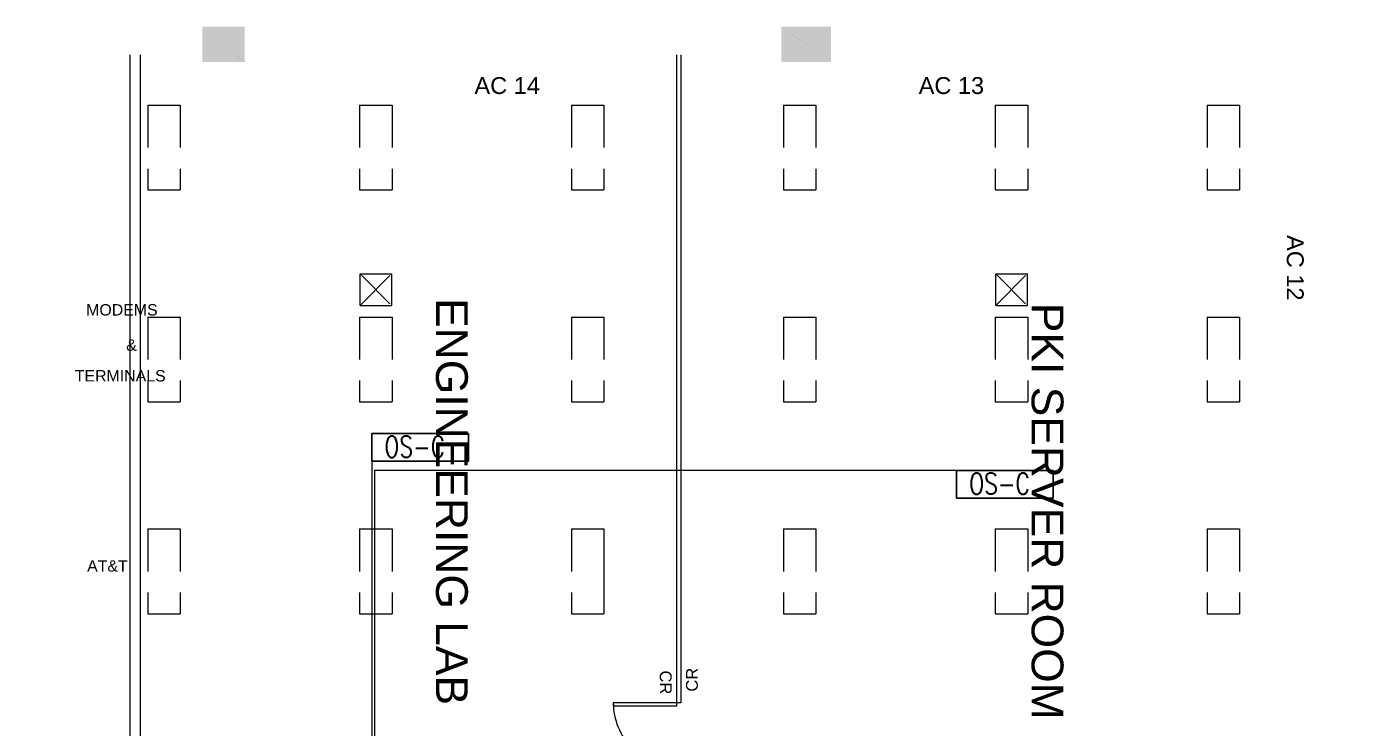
# Model space of a CAD drawing. Extents: x -6172 to 8039, y -4082 to 1639.
# Drawn here: x 1226 to 1978, y 648 to 1046 of the extents above; entities that cross this region are included whole.
import ezdxf
from ezdxf.enums import TextEntityAlignment as Align

# ---------------------------------------------------------------- set-up
doc = ezdxf.new("R2010")
doc.units = 0
doc.header["$LTSCALE"] = 96
doc.header["$MEASUREMENT"] = 0
doc.linetypes.add('SHORT_DASHES', pattern=[0.375, 0.25, -0.125])
doc.layers.get('0').update_dxf_attribs({"linetype": 'CONTINUOUS', "lineweight": 0})
for name, color, linetype, lineweight in [('21', 7, 'CONTINUOUS', 0), ('A-ANNO-RMNA', 4, 'CONTINUOUS', 0), ('A-DOOR', 2, 'CONTINUOUS', 0), ('A-GRID-COLS', 2, 'CONTINUOUS', 0), ('A-PATT-WALL', 1, 'CONTINUOUS', 0), ('A-WALL-FULL', 6, 'CONTINUOUS', 0), ('FLT-Peripheral Wiring', 214, 'CONTINUOUS', 0), ('NTS_NOT_TO_STANDARDS', 7, 'CONTINUOUS', 0)]:
    doc.layers.add(name, color=color, linetype=linetype, lineweight=lineweight)
doc.layers.add('FLT-Occupancy-Sensor', color=160, linetype='CONTINUOUS')
doc.styles.add('ARIAL', font='ARIAL', dxfattribs={"height": 0.2})
doc.styles.add('SIM-00', font='SIMPLEX.SHX', dxfattribs={"width": 0.75})

# ---------------------------------------------------------------- blocks, each defined once
blk = doc.blocks.new('ZZ000001')
at = {"layer": '21', "color": 7, "linetype": 'SHORT_DASHES'}
for p, q in [((1294.95, 1000.99), (1294.95, 952.99)), ((1294.95, 1000.99), (1313.32, 1000.99)), ((1313.32, 1000.99), (1313.32, 952.99)), ((1414.95, 1000.99), (1414.95, 952.99)), ((1414.95, 1000.99), (1433.33, 1000.99)), ((1433.33, 1000.99), (1433.33, 952.99)), ((1534.96, 1000.99), (1534.96, 952.99)), ((1534.96, 1000.99), (1553.33, 1000.99)), ((1553.33, 1000.99), (1553.33, 952.99)), ((1654.96, 1000.99), (1654.96, 952.99)), ((1654.96, 1000.99), (1673.34, 1000.99)), ((1673.34, 1000.99), (1673.34, 952.99)), ((1774.97, 1000.99), (1774.97, 952.99)), ((1774.97, 1000.99), (1793.35, 1000.99)), ((1793.35, 1000.99), (1793.35, 952.99)), ((1894.98, 1000.99), (1894.98, 952.99)), ((1894.98, 1000.99), (1913.35, 1000.99)), ((1913.35, 1000.99), (1913.35, 952.99)), ((1294.95, 952.99), (1313.32, 952.99)), ((1414.95, 952.99), (1433.33, 952.99)), ((1534.96, 952.99), (1553.33, 952.99)), ((1654.96, 952.99), (1673.34, 952.99)), ((1774.97, 952.99), (1793.35, 952.99)), ((1894.98, 952.99), (1913.35, 952.99)), ((1415.2, 887.49), (1433.2, 905.49)), ((1415.2, 905.49), (1433.2, 887.49)), ((1415.2, 887.49), (1415.2, 905.49)), ((1415.2, 905.49), (1433.2, 905.49)), ((1433.2, 887.49), (1433.2, 905.49)), ((1775.22, 887.49), (1793.22, 905.49)), ((1775.22, 905.49), (1793.22, 887.49)), ((1775.22, 887.49), (1775.22, 905.49)), ((1775.22, 905.49), (1793.22, 905.49)), ((1793.22, 887.49), (1793.22, 905.49)), ((1415.2, 887.49), (1433.2, 887.49)), ((1775.22, 887.49), (1793.22, 887.49)), ((1294.95, 880.99), (1294.95, 832.98)), ((1294.95, 880.99), (1313.32, 880.99)), ((1313.32, 880.99), (1313.32, 832.98)), ((1414.95, 880.99), (1414.95, 832.98)), ((1414.95, 880.99), (1433.33, 880.99)), ((1433.33, 880.99), (1433.33, 832.98)), ((1534.96, 880.99), (1534.96, 832.98)), ((1534.96, 880.99), (1553.33, 880.99)), ((1553.33, 880.99), (1553.33, 832.98)), ((1654.96, 880.99), (1654.96, 832.98)), ((1654.96, 880.99), (1673.34, 880.99)), ((1673.34, 880.99), (1673.34, 832.98)), ((1774.97, 880.99), (1774.97, 832.98)), ((1774.97, 880.99), (1793.35, 880.99)), ((1793.35, 880.99), (1793.35, 832.98)), ((1894.98, 880.99), (1894.98, 832.98)), ((1894.98, 880.99), (1913.35, 880.99)), ((1913.35, 880.99), (1913.35, 832.98)), ((1294.95, 832.98), (1313.32, 832.98)), ((1414.95, 832.98), (1433.33, 832.98)), ((1534.96, 832.98), (1553.33, 832.98)), ((1654.96, 832.98), (1673.34, 832.98)), ((1774.97, 832.98), (1793.35, 832.98)), ((1894.98, 832.98), (1913.35, 832.98)), ((1294.95, 760.98), (1294.95, 712.98)), ((1294.95, 760.98), (1313.32, 760.98)), ((1313.32, 760.98), (1313.32, 712.98)), ((1414.95, 760.98), (1414.95, 712.98)), ((1414.95, 760.98), (1433.33, 760.98)), ((1433.33, 760.98), (1433.33, 712.98)), ((1534.96, 760.98), (1534.96, 712.98)), ((1534.96, 760.98), (1553.33, 760.98)), ((1654.96, 760.98), (1654.96, 712.98)), ((1654.96, 760.98), (1673.34, 760.98)), ((1673.34, 760.98), (1673.34, 712.98)), ((1774.97, 760.98), (1774.97, 712.98)), ((1774.97, 760.98), (1793.35, 760.98)), ((1793.35, 760.98), (1793.35, 712.98)), ((1894.98, 760.98), (1894.98, 712.98)), ((1894.98, 760.98), (1913.35, 760.98)), ((1913.35, 760.98), (1913.35, 712.98)), ((1294.95, 712.98), (1313.32, 712.98)), ((1414.95, 712.98), (1433.33, 712.98)), ((1534.96, 712.98), (1553.33, 712.98)), ((1654.96, 712.98), (1673.34, 712.98)), ((1774.97, 712.98), (1793.35, 712.98)), ((1894.98, 712.98), (1913.35, 712.98))]:
    blk.add_line(p, q, dxfattribs=at)
at = {"layer": '21', "color": 7, "linetype": 'Continuous'}
blk.add_line((1553.33, 760.98), (1553.33, 712.98), dxfattribs=at)
blk = doc.blocks.new('FLT-Occupancy Sensor Ceiling')
at = {"layer": 'FLT-Occupancy-Sensor'}
blk.add_lwpolyline([(0, 0), (54.64, 0), (54.64, -15.71), (0, -15.71)], close=True, dxfattribs=at)
at = {"layer": 'FLT-Occupancy-Sensor', "insert": (7.08, -1.46), "char_height": 12, "width": 54.6376, "attachment_point": 1, "style": 'SIM-00'}
blk.add_mtext('OS-C', dxfattribs=at)

msp = doc.modelspace()

# ---------------------------------------------------------------- linework, layer by layer
at = {"layer": 'A-DOOR'}
for p, q in [((1594.63, 662.53), (1558.63, 662.53)), ((1558.63, 662.53), (1558.63, 660.78)), ((1594.63, 660.78), (1594.63, 662.53)), ((1558.63, 660.78), (1594.63, 660.78))]:
    msp.add_line(p, q, dxfattribs=at)
msp.add_arc((1594.63, 662.53), 36, 179.99998, 270, dxfattribs=at)
at = {"layer": 'A-GRID-COLS', "const_width": 0.00174}
for points in [[(1325.9, 1025.5), (1349.89, 1045.5)], [(1325.9, 1045.5), (1349.89, 1025.5)], [(1325.9, 1025.5), (1349.89, 1025.5), (1349.89, 1045.5), (1325.9, 1045.5), (1325.9, 1025.5)], [(1653.87, 1045.5), (1681.88, 1025.5)], [(1681.88, 1045.5), (1653.87, 1045.5), (1653.87, 1025.5), (1681.88, 1025.5), (1681.88, 1045.5), (1653.87, 1025.5)], [(1337.89, 1035.5), (1337.89, 1035.5)], [(1667.87, 1035.5), (1667.87, 1035.5)]]:
    msp.add_lwpolyline(points, dxfattribs=at)
at = {"layer": 'A-PATT-WALL'}
for points in [[(1325.89, 1045.5), (1349.89, 1045.5), (1325.89, 1025.5), (1349.89, 1025.5)], [(1653.87, 1045.5), (1681.88, 1045.5), (1653.87, 1025.5), (1681.88, 1025.5)]]:
    msp.add_solid(points, dxfattribs=at)
at = {"layer": 'A-WALL-FULL'}
for p, q in [((1284.89, 1029.5), (1284.89, 563.53)), ((1290.89, 569.53), (1290.89, 1029.5)), ((1594.64, 662.52), (1594.65, 1029.49)), ((1596.89, 1029.49), (1596.88, 662.52)), ((1596.88, 662.52), (1594.64, 662.52))]:
    msp.add_line(p, q, dxfattribs=at)
at = {"layer": 'A-WALL-FULL', "const_width": 0.00174}
for points in [[(1977.86, 1045.49), (-143.01, 1045.53)], [(1977.81, -1734.33), (1977.86, 1045.49)], [(1325.9, 1029.5), (1049.91, 1029.5)], [(1653.87, 1029.49), (1349.89, 1029.5)], [(1961.85, 1029.49), (1681.88, 1029.49)], [(1961.84, 567.52), (1961.85, 1029.49)]]:
    msp.add_lwpolyline(points, dxfattribs=at)
at = {"layer": 'FLT-Peripheral Wiring'}
for points in [[(1421.91, 799.3), (1421.91, -947.6), (909.64, -947.6), (909.64, -1182.75), (973.25, -1182.75)], [(1753.11, 794.09), (1423.37, 794.09), (1423.37, -948.68), (910.5, -948.68), (910.5, -1182.4), (973.25, -1182.4)]]:
    msp.add_lwpolyline(points, dxfattribs=at)

# ---------------------------------------------------------------- block references
msp.add_blockref('ZZ000001', (0, 0))
at = {"layer": 'FLT-Occupancy-Sensor'}
for p in [(1421.91, 815.01), (1753.11, 794.09)]:
    msp.add_blockref('FLT-Occupancy Sensor Ceiling', p, dxfattribs=at)

# ---------------------------------------------------------------- texts
at = {"layer": 'A-ANNO-RMNA', "style": 'ARIAL'}
for s, p in [('ENGINEERING LAB', (1458.22, 891.75)), ('PKI SERVER ROOM', (1795.57, 889.07))]:
    msp.add_text(s, height=18, rotation=270, dxfattribs=at).set_placement(p)
at = {"layer": 'NTS_NOT_TO_STANDARDS', "style": 'ARIAL'}
for s, height, rotation, p in [('AC 14', 9.544, 0.00217, (1480.01, 1007.33)), ('AC 13', 9.544, 0.00217, (1731.6, 1007.33)), ('AC 12', 9.544, 270.00217, (1940.12, 927.42)), ('CR', 6.703, 270, (1585, 680.81)), ('CR', 6.703, 90, (1606.52, 668.85))]:
    msp.add_text(s, height=height, rotation=rotation, dxfattribs=at).set_placement(p)
for s, height, p in [('MODEMS', 6.44, (1280.33, 881.87)), ('&', 6.44, (1285.76, 861.87)), ('TERMINALS', 6.441, (1279.37, 844.53)), ('AT&T', 6.44, (1272.13, 736.82))]:
    msp.add_text(s, height=height, dxfattribs=at).set_placement(p, align=Align.CENTER)

doc.saveas('drawing.dxf')
